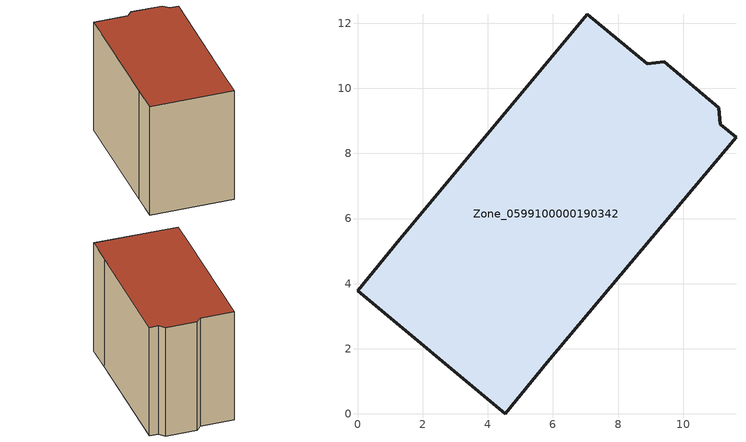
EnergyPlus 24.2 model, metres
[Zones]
Zone_0599100000190342
 floor ground (C_G): 5.83,1.59 4.54,0 0,3.79 1.29,5.36 7.06,12.28 8.89,10.76 9.41,10.81 11.09,9.41 11.14,8.89 11.62,8.49 z0
 wall outside (C_F): 11.14,8.89 11.09,9.41 9.41,10.81 8.89,10.76 7.06,12.28 1.29,5.36 0,3.79 4.54,0 5.83,1.59 11.62,8.49 11.14,8.89 z0:8.41
 roof outside (C_R): 5.83,1.59 11.62,8.49 11.14,8.89 11.09,9.41 9.41,10.81 8.89,10.76 7.06,12.28 1.29,5.36 0,3.79 4.54,0 z8.41
[BUILDING]
Pand.0599100000190342: North Axis=0; Terrain=City; Loads Convergence Tolerance Value=0.04; Temperature Convergence Tolerance Value=0.4; Solar Distribution=FullExterior; Maximum Number of Warmup Days=25; Minimum Number of Warmup Days=1
[Site:Location]
Rotterdam.The.Hague.AP_ZH_NLD Design_Conditions: Latitude=51.96; Longitude=4.45; Time Zone=1; Elevation=-4.5
[SITE:GROUNDTEMPERATURE:BUILDINGSURFACE]
18, 18, 18, 18, 18, 18, 18, 18, 18, 18, 18, 18
[MATERIAL] Thermal Absorptance=0.9; Solar Absorptance=0.7; Visible Absorptance=0.7
Name | Roughness | Thickness | Conductivity | Density | Specific Heat
G.TI.1946-1964 | MediumSmooth | 0.15 | 1 | 540 | 1210
F.TI.1946-1964 | Rough | 0.3 | 0.857143 | 1920 | 840
R.TI.1946-1964 | MediumRough | 0.2 | 0.277778 | 1500 | 1000
[CONSTRUCTION]
C_G: G.TI.1946-1964
C_F: F.TI.1946-1964
C_R: R.TI.1946-1964
[ZONE]
Zone_0599100000190342: Type=1; Multiplier=1; Ceiling Height=Autocalculate; Volume=Autocalculate; Floor Area=autocalculate; Part of Total Floor Area=Yes
[ZONEINFILTRATION:DESIGNFLOWRATE]
Infil_Zone_0599100000190342: Zone or ZoneList or Space or SpaceList=Zone_0599100000190342; Schedule=AlwaysOn; Design Flow Rate Calculation Method=Flow/Area; Flow Rate per Floor Area=0.003; Constant Term Coefficient=1; Temperature Term Coefficient=0; Velocity Term Coefficient=0; Velocity Squared Term Coefficient=0
[HVACTEMPLATE:ZONE:IDEALLOADSAIRSYSTEM]
Zone_0599100000190342: Maximum Heating Supply Air Temperature=50; Minimum Cooling Supply Air Temperature=13; Maximum Heating Supply Air Humidity Ratio=0.0156; Minimum Cooling Supply Air Humidity Ratio=0.0077; Heating Limit=NoLimit; Cooling Limit=NoLimit; Dehumidification Control Type=ConstantSensibleHeatRatio; Cooling Sensible Heat Ratio=0.7; Dehumidification Setpoint=60; Humidification Control Type=None; Humidification Setpoint=30; Outdoor Air Method=None; Outdoor Air Flow Rate per Person=0.00944; Outdoor Air Flow Rate per Zone Floor Area=0; Outdoor Air Flow Rate per Zone=0; Demand Controlled Ventilation Type=None; Outdoor Air Economizer Type=NoEconomizer; Heat Recovery Type=None; Sensible Heat Recovery Effectiveness=0.7; Latent Heat Recovery Effectiveness=0.65
[ZONECONTROL:THERMOSTAT]
ThermostatControl_Zone_0599100000190342: Zone or ZoneList=Zone_0599100000190342; Control Type Schedule=DualSetpointControlType; Control 1=Thermostat_Zone_0599100000190342; Temperature Difference Between Cutout And Setpoint=0
[THERMOSTATSETPOINT:DUALSETPOINT]
Thermostat_Zone_0599100000190342: Heating Setpoint Temperature Schedule=HeatingSetpoint_Zone_0599100000190342; Cooling Setpoint Temperature Schedule=CoolingSetpoint_Zone_0599100000190342
[SCHEDULE:COMPACT]
HeatingSetpoint_Zone_0599100000190342: Through: 12/31, For: AllDays, Until: 24:00, 21
CoolingSetpoint_Zone_0599100000190342: Through: 12/31, For: AllDays, Until: 24:00, 24
DualSetpointControlType: Through: 12/31, For: AllDays, Until: 24:00, 4
AlwaysOn: Through: 12/31, For: AllDays, Until: 24:00, 1
